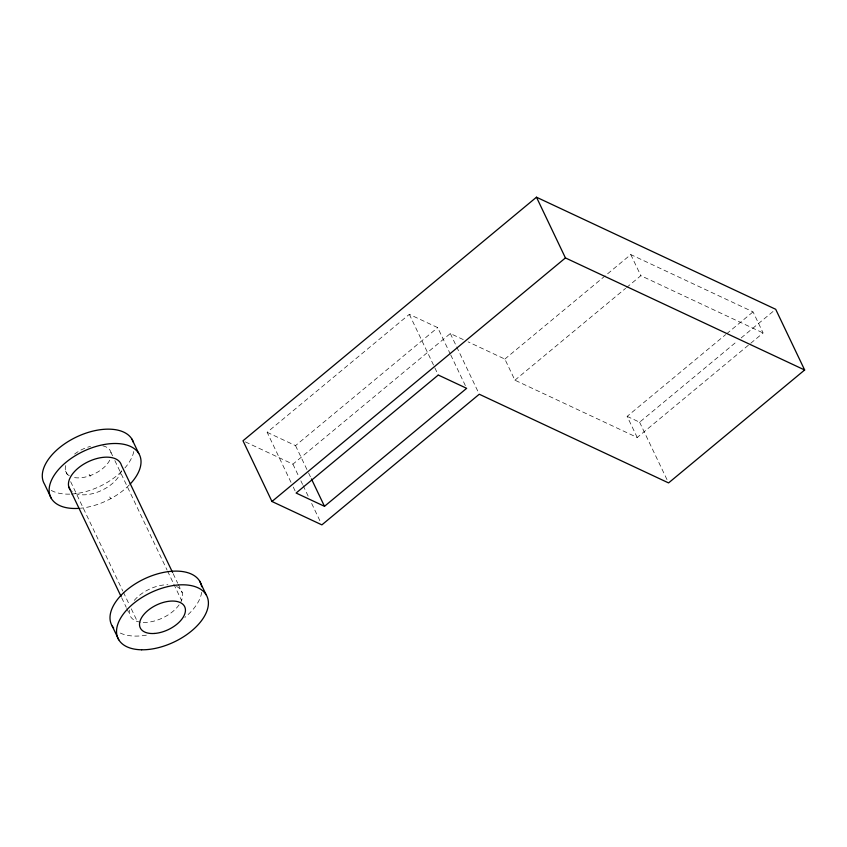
<?xml version="1.0" encoding="UTF-8"?>
<svg xmlns="http://www.w3.org/2000/svg" width="847" height="847" viewBox="0 0 847 847"><rect width="100%" height="100%" fill="white"/><g stroke="black" fill="none" stroke-linecap="round" stroke-linejoin="round"><path stroke-width="0.64" stroke-dasharray="4.24 3.18" d="M290.997 482.314L267.154 432.319L409.323 314.332L437.698 327.62L450.191 353.813M267.154 432.319L295.529 445.617L437.698 327.62M245.376 441.89L292.914 464.167L450.318 333.527L463.362 339.636M504.854 359.086L630.771 254.576L753.057 311.865L763.136 332.977L637.209 437.486L514.923 380.197L504.854 359.086L468.105 341.86M514.923 380.197L625.615 288.329M626.632 287.493L640.851 275.688L763.136 332.977M637.209 437.486L627.14 416.364L725.646 334.618M726.662 333.771L753.057 311.865M627.14 416.364L639.612 422.208L737.102 341.309M741.167 337.932L773.66 310.965M89.136 474.489L90.65 476.152M109.57 496.956L111.084 498.618M630.771 254.576L640.851 275.688M639.612 422.208L667.436 480.535M450.318 333.527L478.703 393.05M450.763 354.999L466.655 388.328M409.323 314.332L434.31 366.698M434.871 367.894L438.28 375.03M295.529 445.617L308.022 471.8M308.594 472.986L310.86 477.75M292.914 464.167L298.589 476.067M300.865 480.831L302.57 484.399M303.131 485.596L308.244 496.3M311.654 503.446L320.738 522.493M293.274 487.078L295.539 491.832M173.137 573.663L177.69 583.202M178.251 584.388L182.232 592.741M110.904 452.287L112.598 455.855M114.864 460.599L167.007 569.915M167.568 571.1L173.243 582.98M173.804 584.165L181.734 600.798M65.568 471.017L68.395 476.956M70.661 481.71L122.804 591.015M123.366 592.201L129.03 604.08M131.306 608.834L137.532 621.899M121.682 597.76L126.235 607.31M126.796 608.495L129.644 614.456M102.815 445.85A24.605 13.647 -25.5 0 1 111.095 456.046M109.729 460.186A24.605 13.647 -25.5 0 1 72.514 477.157M69.263 475.749A24.605 13.647 -25.5 0 1 65.865 465.215M74.621 454.066A24.605 13.647 -25.5 0 1 90.502 446.401M133.762 451.546A49.211 27.305 -25.5 0 1 124.911 467.946M121.555 471.493A49.211 27.305 -25.5 0 1 71 494.076M69.772 494.129A49.211 27.305 -25.5 0 1 50.651 490.064M201.671 592.339A49.211 27.305 -25.5 0 1 184.837 617.421M146.372 635.155A49.211 27.305 -25.5 0 1 118.358 632.021M129.21 485.035A49.211 27.305 -25.5 0 1 80.359 508.242M176.557 586.495A28.544 15.839 -25.5 0 1 180.866 601.899M179.088 604.853A28.544 15.839 -25.5 0 1 141.544 622.312M140.401 622.174A28.544 15.839 -25.5 0 1 129.422 610.105M134.292 600.385A28.544 15.839 -25.5 0 1 167.897 584.748M121.365 470.657A28.544 15.839 -25.5 0 1 99.395 491.398A28.544 15.839 -25.5 0 1 71.561 491.228"/><path stroke-width="1.27" d="M536.479 197.213L243.004 440.779L271.961 501.488L321.871 524.875L479.275 394.236L668.569 482.917L804.65 369.991L775.693 309.282L536.479 197.213L565.436 257.922L804.65 369.991M271.961 501.488L565.436 257.922M324.486 506.315L466.655 388.328L438.28 375.03L296.111 493.028L324.486 506.315L311.431 478.947M131.931 439.138L138.781 453.484M199.638 581.084L206.17 594.785M172.566 572.466L121.375 465.13A28.544 15.839 -25.5 0 0 87.368 462.144A28.544 15.839 -25.5 0 0 70.788 490.477M68.776 486.856L121.11 596.574M51.381 498.512L44.531 484.166A49.211 27.305 -25.5 0 1 76.929 436.787A49.211 27.305 -25.5 0 1 133.413 442.388M112.238 626.113L118.771 639.803M113.636 628.061A49.211 27.305 -25.5 0 1 144.657 578.734A49.211 27.305 -25.5 0 1 201.671 586.696M79.099 508.348A49.211 27.305 -25.5 0 1 54.144 475.336A49.211 27.305 -25.5 0 1 120.56 443.796A49.211 27.305 -25.5 0 1 130.089 484.135M154.355 633.471A24.605 13.647 -25.5 0 0 185.144 607.934A24.605 13.647 -25.5 0 0 147.918 610.475A24.605 13.647 -25.5 0 0 154.355 633.471M141.597 649.787A49.211 27.305 -25.5 0 0 208.351 601.614A49.211 27.305 -25.5 0 0 137.458 600.481A49.211 27.305 -25.5 0 0 141.597 649.787"/></g></svg>
